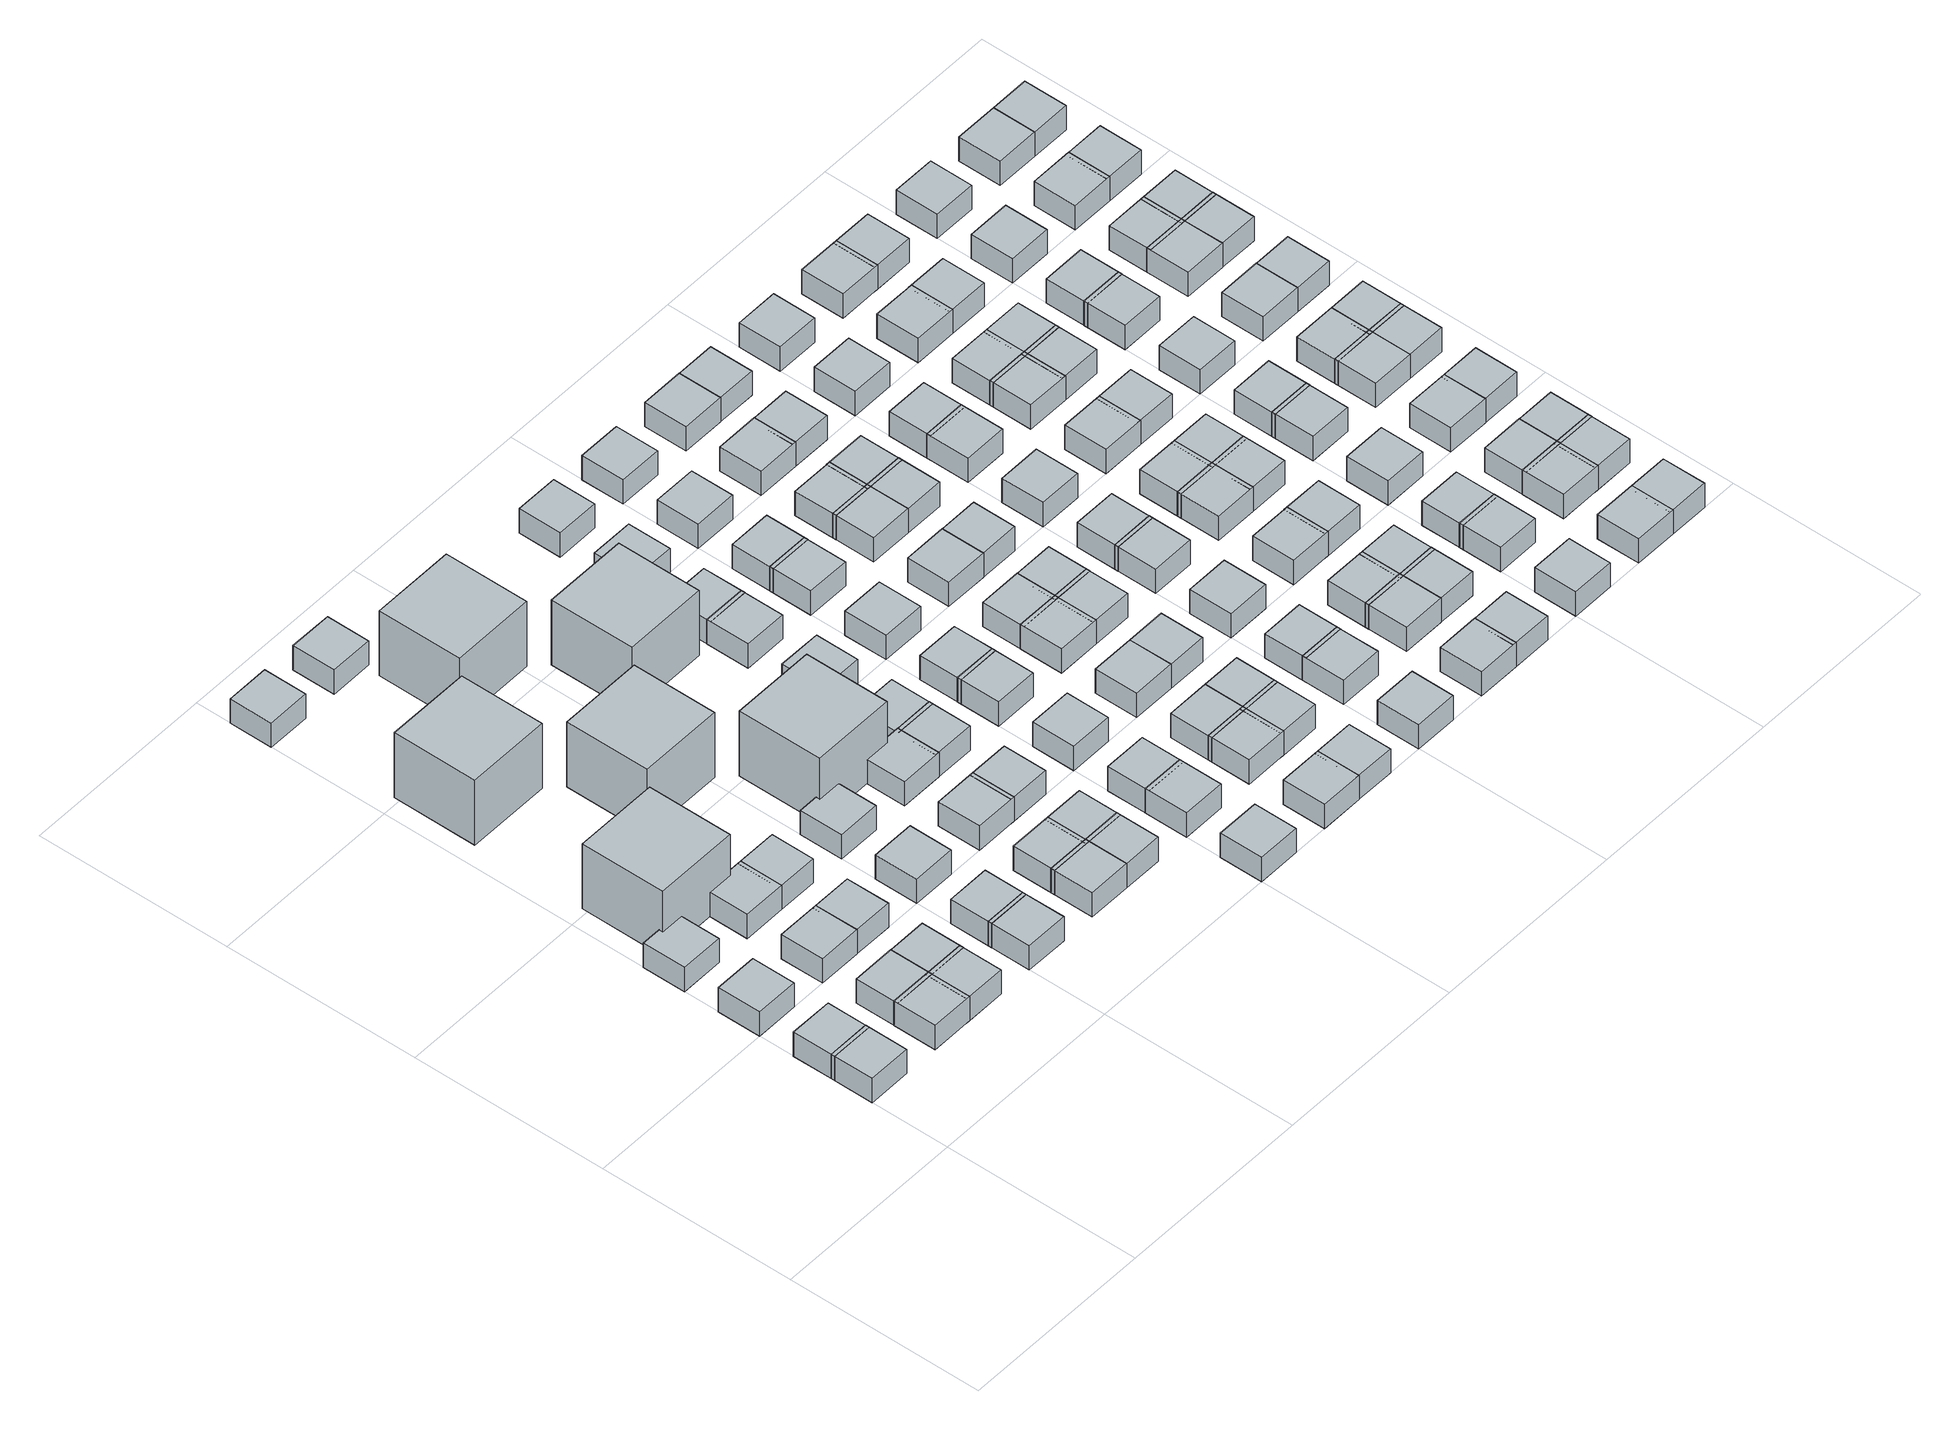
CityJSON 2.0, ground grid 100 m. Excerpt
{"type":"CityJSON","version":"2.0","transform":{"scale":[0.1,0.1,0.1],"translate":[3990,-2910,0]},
"CityObjects":{
"object1":{"type":"GenericCityObject","geometry":[{"type":"Solid","lod":"1","boundaries":[[[[0,1,2,3]],[[4,5,1,0]],[[5,6,2,1]],[[6,7,3,2]],[[7,4,0,3]],[[7,6,5,4]]]]}]},
"object2":{"type":"GenericCityObject","geometry":[{"type":"Solid","lod":"1","boundaries":[[[[8,9,10,11]],[[12,13,9,8]],[[13,14,10,9]],[[14,15,11,10]],[[15,12,8,11]],[[15,14,13,12]]]]}]},
"object3":{"type":"GenericCityObject","geometry":[{"type":"Solid","lod":"1","boundaries":[[[[16,17,18,19]],[[20,21,17,16]],[[21,22,18,17]],[[22,23,19,18]],[[23,20,16,19]],[[23,22,21,20]]]]}]},
"object4":{"type":"GenericCityObject","geometry":[{"type":"Solid","lod":"1","boundaries":[[[[24,25,26,27]],[[28,29,25,24]],[[29,30,26,25]],[[30,31,27,26]],[[31,28,24,27]],[[31,30,29,28]]]]}]},
"object5":{"type":"GenericCityObject","geometry":[{"type":"Solid","lod":"1","boundaries":[[[[32,33,34,35]],[[36,37,33,32]],[[37,38,34,33]],[[38,39,35,34]],[[39,36,32,35]],[[39,38,37,36]]]]}]},
"object6":{"type":"GenericCityObject","geometry":[{"type":"Solid","lod":"1","boundaries":[[[[40,41,42,43]],[[44,45,41,40]],[[45,46,42,41]],[[46,47,43,42]],[[47,44,40,43]],[[47,46,45,44]]]]}]},
"object7":{"type":"GenericCityObject","geometry":[{"type":"Solid","lod":"1","boundaries":[[[[48,49,50,51]],[[52,53,49,48]],[[53,54,50,49]],[[54,55,51,50]],[[55,52,48,51]],[[55,54,53,52]]]]}]},
"object8":{"type":"GenericCityObject","geometry":[{"type":"Solid","lod":"1","boundaries":[[[[56,57,58,59]],[[60,61,57,56]],[[61,62,58,57]],[[62,63,59,58]],[[63,60,56,59]],[[63,62,61,60]]]]}]},
"object9":{"type":"GenericCityObject","geometry":[{"type":"Solid","lod":"1","boundaries":[[[[64,65,66,67]],[[68,69,65,64]],[[69,70,66,65]],[[70,71,67,66]],[[71,68,64,67]],[[71,70,69,68]]]]}]},
"object10":{"type":"GenericCityObject","geometry":[{"type":"Solid","lod":"1","boundaries":[[[[72,73,74,75]],[[76,77,73,72]],[[77,78,74,73]],[[78,79,75,74]],[[79,76,72,75]],[[79,78,77,76]]]]}]},
"object11":{"type":"GenericCityObject","geometry":[{"type":"Solid","lod":"1","boundaries":[[[[80,81,82,83]],[[84,85,81,80]],[[85,86,82,81]],[[86,87,83,82]],[[87,84,80,83]],[[87,86,85,84]]]]}]},
"object12":{"type":"GenericCityObject","geometry":[{"type":"Solid","lod":"1","boundaries":[[[[88,89,90,91]],[[92,93,89,88]],[[93,94,90,89]],[[94,95,91,90]],[[95,92,88,91]],[[95,94,93,92]]]]}]},
"object13":{"type":"GenericCityObject","geometry":[{"type":"Solid","lod":"1","boundaries":[[[[96,97,98,99]],[[100,101,97,96]],[[101,102,98,97]],[[102,103,99,98]],[[103,100,96,99]],[[103,102,101,100]]]]}]},
"object14":{"type":"GenericCityObject","geometry":[{"type":"Solid","lod":"1","boundaries":[[[[104,105,106,107]],[[108,109,105,104]],[[109,110,106,105]],[[110,111,107,106]],[[111,108,104,107]],[[111,110,109,108]]]]}]},
"object15":{"type":"GenericCityObject","geometry":[{"type":"Solid","lod":"1","boundaries":[[[[112,113,114,115]],[[116,117,113,112]],[[117,118,114,113]],[[118,119,115,114]],[[119,116,112,115]],[[119,118,117,116]]]]}]},
"object16":{"type":"GenericCityObject","geometry":[{"type":"Solid","lod":"1","boundaries":[[[[120,121,122,123]],[[124,125,121,120]],[[125,126,122,121]],[[126,127,123,122]],[[127,124,120,123]],[[127,126,125,124]]]]}]},
"object17":{"type":"GenericCityObject","geometry":[{"type":"Solid","lod":"1","boundaries":[[[[128,129,130,131]],[[132,133,129,128]],[[133,134,130,129]],[[134,135,131,130]],[[135,132,128,131]],[[135,134,133,132]]]]}]},
"object18":{"type":"GenericCityObject","geometry":[{"type":"Solid","lod":"1","boundaries":[[[[136,137,138,139]],[[140,141,137,136]],[[141,142,138,137]],[[142,143,139,138]],[[143,140,136,139]],[[143,142,141,140]]]]}]},
"object19":{"type":"GenericCityObject","geometry":[{"type":"Solid","lod":"1","boundaries":[[[[144,145,146,147]],[[148,149,145,144]],[[149,150,146,145]],[[150,151,147,146]],[[151,148,144,147]],[[151,150,149,148]]]]}]},
"object20":{"type":"GenericCityObject","geometry":[{"type":"Solid","lod":"1","boundaries":[[[[152,153,154,155]],[[156,157,153,152]],[[157,158,154,153]],[[158,159,155,154]],[[159,156,152,155]],[[159,158,157,156]]]]}]},
"object21":{"type":"GenericCityObject","geometry":[{"type":"Solid","lod":"1","boundaries":[[[[160,161,162,163]],[[164,165,161,160]],[[165,166,162,161]],[[166,167,163,162]],[[167,164,160,163]],[[167,166,165,164]]]]}]},
"object22":{"type":"GenericCityObject","geometry":[{"type":"Solid","lod":"1","boundaries":[[[[168,169,170,171]],[[172,173,169,168]],[[173,174,170,169]],[[174,175,171,170]],[[175,172,168,171]],[[175,174,173,172]]]]}]},
"object23":{"type":"GenericCityObject","geometry":[{"type":"Solid","lod":"1","boundaries":[[[[176,177,178,179]],[[180,181,177,176]],[[181,182,178,177]],[[182,183,179,178]],[[183,180,176,179]],[[183,182,181,180]]]]}]},
"object24":{"type":"GenericCityObject","geometry":[{"type":"Solid","lod":"1","boundaries":[[[[184,185,186,187]],[[188,189,185,184]],[[189,190,186,185]],[[190,191,187,186]],[[191,188,184,187]],[[191,190,189,188]]]]}]},
"object25":{"type":"GenericCityObject","geometry":[{"type":"Solid","lod":"1","boundaries":[[[[192,193,194,195]],[[196,197,193,192]],[[197,198,194,193]],[[198,199,195,194]],[[199,196,192,195]],[[199,198,197,196]]]]}]},
"object26":{"type":"GenericCityObject","geometry":[{"type":"Solid","lod":"1","boundaries":[[[[200,201,202,203]],[[204,205,201,200]],[[205,206,202,201]],[[206,207,203,202]],[[207,204,200,203]],[[207,206,205,204]]]]}]},
"object27":{"type":"GenericCityObject","geometry":[{"type":"Solid","lod":"1","boundaries":[[[[208,209,210,211]],[[212,213,209,208]],[[213,214,210,209]],[[214,215,211,210]],[[215,212,208,211]],[[215,214,213,212]]]]}]},
"object28":{"type":"GenericCityObject","geometry":[{"type":"Solid","lod":"1","boundaries":[[[[216,217,218,219]],[[220,221,217,216]],[[221,222,218,217]],[[222,223,219,218]],[[223,220,216,219]],[[223,222,221,220]]]]}]},
"object29":{"type":"GenericCityObject","geometry":[{"type":"Solid","lod":"1","boundaries":[[[[224,225,226,227]],[[228,229,225,224]],[[229,230,226,225]],[[230,231,227,226]],[[231,228,224,227]],[[231,230,229,228]]]]}]},
"object30":{"type":"GenericCityObject","geometry":[{"type":"Solid","lod":"1","boundaries":[[[[232,233,234,235]],[[236,237,233,232]],[[237,238,234,233]],[[238,239,235,234]],[[239,236,232,235]],[[239,238,237,236]]]]}]},
"object31":{"type":"GenericCityObject","geometry":[{"type":"Solid","lod":"1","boundaries":[[[[240,241,242,243]],[[244,245,241,240]],[[245,246,242,241]],[[246,247,243,242]],[[247,244,240,243]],[[247,246,245,244]]]]}]},
"object32":{"type":"GenericCityObject","geometry":[{"type":"Solid","lod":"1","boundaries":[[[[248,249,250,251]],[[252,253,249,248]],[[253,254,250,249]],[[254,255,251,250]],[[255,252,248,251]],[[255,254,253,252]]]]}]},
"object33":{"type":"GenericCityObject","geometry":[{"type":"Solid","lod":"1","boundaries":[[[[256,257,258,259]],[[260,261,257,256]],[[261,262,258,257]],[[262,263,259,258]],[[263,260,256,259]],[[263,262,261,260]]]]}]},
"object34":{"type":"GenericCityObject","geometry":[{"type":"Solid","lod":"1","boundaries":[[[[264,265,266,267]],[[268,269,265,264]],[[269,270,266,265]],[[270,271,267,266]],[[271,268,264,267]],[[271,270,269,268]]]]}]},
"object35":{"type":"GenericCityObject","geometry":[{"type":"Solid","lod":"1","boundaries":[[[[272,273,274,275]],[[276,277,273,272]],[[277,278,274,273]],[[278,279,275,274]],[[279,276,272,275]],[[279,278,277,276]]]]}]},
"object36":{"type":"GenericCityObject","geometry":[{"type":"Solid","lod":"1","boundaries":[[[[280,281,282,283]],[[284,285,281,280]],[[285,286,282,281]],[[286,287,283,282]],[[287,284,280,283]],[[287,286,285,284]]]]}]},
"object37":{"type":"GenericCityObject","geometry":[{"type":"Solid","lod":"1","boundaries":[[[[288,289,290,291]],[[292,293,289,288]],[[293,294,290,289]],[[294,295,291,290]],[[295,292,288,291]],[[295,294,293,292]]]]}]},
"object38":{"type":"GenericCityObject","geometry":[{"type":"Solid","lod":"1","boundaries":[[[[296,297,298,299]],[[300,301,297,296]],[[301,302,298,297]],[[302,303,299,298]],[[303,300,296,299]],[[303,302,301,300]]]]}]},
"object39":{"type":"GenericCityObject","geometry":[{"type":"Solid","lod":"1","boundaries":[[[[304,305,306,307]],[[308,309,305,304]],[[309,310,306,305]],[[310,311,307,306]],[[311,308,304,307]],[[311,310,309,308]]]]}]},
"object40":{"type":"GenericCityObject","geometry":[{"type":"Solid","lod":"1","boundaries":[[[[312,313,314,315]],[[316,317,313,312]],[[317,318,314,313]],[[318,319,315,314]],[[319,316,312,315]],[[319,318,317,316]]]]}]},
"object41":{"type":"GenericCityObject","geometry":[{"type":"Solid","lod":"1","boundaries":[[[[320,321,322,323]],[[324,325,321,320]],[[325,326,322,321]],[[326,327,323,322]],[[327,324,320,323]],[[327,326,325,324]]]]}]},
"object42":{"type":"GenericCityObject","geometry":[{"type":"Solid","lod":"1","boundaries":[[[[328,329,330,331]],[[332,333,329,328]],[[333,334,330,329]],[[334,335,331,330]],[[335,332,328,331]],[[335,334,333,332]]]]}]},
"object43":{"type":"GenericCityObject","geometry":[{"type":"Solid","lod":"1","boundaries":[[[[336,337,338,339]],[[340,341,337,336]],[[341,342,338,337]],[[342,343,339,338]],[[343,340,336,339]],[[343,342,341,340]]]]}]},
"object44":{"type":"GenericCityObject","geometry":[{"type":"Solid","lod":"1","boundaries":[[[[344,345,346,347]],[[348,349,345,344]],[[349,350,346,345]],[[350,351,347,346]],[[351,348,344,347]],[[351,350,349,348]]]]}]},
"object45":{"type":"GenericCityObject","geometry":[{"type":"Solid","lod":"1","boundaries":[[[[352,353,354,355]],[[356,357,353,352]],[[357,358,354,353]],[[358,359,355,354]],[[359,356,352,355]],[[359,358,357,356]]]]}]},
"object46":{"type":"GenericCityObject","geometry":[{"type":"Solid","lod":"1","boundaries":[[[[360,361,362,363]],[[364,365,361,360]],[[365,366,362,361]],[[366,367,363,362]],[[367,364,360,363]],[[367,366,365,364]]]]}]},
"object47":{"type":"GenericCityObject","geometry":[{"type":"Solid","lod":"1","boundaries":[[[[368,369,370,371]],[[372,373,369,368]],[[373,374,370,369]],[[374,375,371,370]],[[375,372,368,371]],[[375,374,373,372]]]]}]},
"object48":{"type":"GenericCityObject","geometry":[{"type":"Solid","lod":"1","boundaries":[[[[376,377,378,379]],[[380,381,377,376]],[[381,382,378,377]],[[382,383,379,378]],[[383,380,376,379]],[[383,382,381,380]]]]}]},
"object49":{"type":"GenericCityObject","geometry":[{"type":"Solid","lod":"1","boundaries":[[[[384,385,386,387]],[[388,389,385,384]],[[389,390,386,385]],[[390,391,387,386]],[[391,388,384,387]],[[391,390,389,388]]]]}]},
"object50":{"type":"GenericCityObject","geometry":[{"type":"Solid","lod":"1","boundaries":[[[[392,393,394,395]],[[396,397,393,392]],[[397,398,394,393]],[[398,399,395,394]],[[399,396,392,395]],[[399,398,397,396]]]]}]},
"object51":{"type":"GenericCityObject","geometry":[{"type":"Solid","lod":"1","boundaries":[[[[400,401,402,403]],[[404,405,401,400]],[[405,406,402,401]],[[406,407,403,402]],[[407,404,400,403]],[[407,406,405,404]]]]}]},
"object52":{"type":"GenericCityObject","geometry":[{"type":"Solid","lod":"1","boundaries":[[[[408,409,410,411]],[[412,413,409,408]],[[413,414,410,409]],[[414,415,411,410]],[[415,412,408,411]],[[415,414,413,412]]]]}]},
"object53":{"type":"GenericCityObject","geometry":[{"type":"Solid","lod":"1","boundaries":[[[[416,417,418,419]],[[420,421,417,416]],[[421,422,418,417]],[[422,423,419,418]],[[423,420,416,419]],[[423,422,421,420]]]]}]},
"object54":{"type":"GenericCityObject","geometry":[{"type":"Solid","lod":"1","boundaries":[[[[424,425,426,427]],[[428,429,425,424]],[[429,430,426,425]],[[430,431,427,426]],[[431,428,424,427]],[[431,430,429,428]]]]}]},
"object55":{"type":"GenericCityObject","geometry":[{"type":"Solid","lod":"1","boundaries":[[[[432,433,434,435]],[[436,437,433,432]],[[437,438,434,433]],[[438,439,435,434]],[[439,436,432,435]],[[439,438,437,436]]]]}]},
"object56":{"type":"GenericCityObject","geometry":[{"type":"Solid","lod":"1","boundaries":[[[[440,441,442,443]],[[444,445,441,440]],[[445,446,442,441]],[[446,447,443,442]],[[447,444,440,443]],[[447,446,445,444]]]]}]},
"object57":{"type":"GenericCityObject","geometry":[{"type":"Solid","lod":"1","boundaries":[[[[448,449,450,451]],[[452,453,449,448]],[[453,454,450,449]],[[454,455,451,450]],[[455,452,448,451]],[[455,454,453,452]]]]}]},
"object58":{"type":"GenericCityObject","geometry":[{"type":"Solid","lod":"1","boundaries":[[[[456,457,458,459]],[[460,461,457,456]],[[461,462,458,457]],[[462,463,459,458]],[[463,460,456,459]],[[463,462,461,460]]]]}]},
"object59":{"type":"GenericCityObject","geometry":[{"type":"Solid","lod":"1","boundaries":[[[[464,465,466,467]],[[468,469,465,464]],[[469,470,466,465]],[[470,471,467,466]],[[471,468,464,467]],[[471,470,469,468]]]]}]},
"object60":{"type":"GenericCityObject","geometry":[{"type":"Solid","lod":"1","boundaries":[[[[472,473,474,475]],[[476,477,473,472]],[[477,478,474,473]],[[478,479,475,474]],[[479,476,472,475]],[[479,478,477,476]]]]}]},
"object61":{"type":"GenericCityObject","geometry":[{"type":"Solid","lod":"1","boundaries":[[[[480,481,482,483]],[[484,485,481,480]],[[485,486,482,481]],[[486,487,483,482]],[[487,484,480,483]],[[487,486,485,484]]]]}]},
"object62":{"type":"GenericCityObject","geometry":[{"type":"Solid","lod":"1","boundaries":[[[[488,489,490,491]],[[492,493,489,488]],[[493,494,490,489]],[[494,495,491,490]],[[495,492,488,491]],[[495,494,493,492]]]]}]},
"object63":{"type":"GenericCityObject","geometry":[{"type":"Solid","lod":"1","boundaries":[[[[496,497,498,499]],[[500,501,497,496]],[[501,502,498,497]],[[502,503,499,498]],[[503,500,496,499]],[[503,502,501,500]]]]}]},
"object64":{"type":"GenericCityObject","geometry":[{"type":"Solid","lod":"1","boundaries":[[[[504,505,506,507]],[[508,509,505,504]],[[509,510,506,505]],[[510,511,507,506]],[[511,508,504,507]],[[511,510,509,508]]]]}]},
"object65":{"type":"GenericCityObject","geometry":[{"type":"Solid","lod":"1","boundaries":[[[[512,513,514,515]],[[516,517,513,512]],[[517,518,514,513]],[[518,519,515,514]],[[519,516,512,515]],[[519,518,517,516]]]]}]},
"object66":{"type":"GenericCityObject","geometry":[{"type":"Solid","lod":"1","boundaries":[[[[520,521,522,523]],[[524,525,521,520]],[[525,526,522,521]],[[526,527,523,522]],[[527,524,520,523]],[[527,526,525,524]]]]}]},
"object67":{"type":"GenericCityObject","geometry":[{"type":"Solid","lod":"1","boundaries":[[[[528,529,530,531]],[[532,533,529,528]],[[533,534,530,529]],[[534,535,531,530]],[[535,532,528,531]],[[535,534,533,532]]]]}]},
"object68":{"type":"GenericCityObject","geometry":[{"type":"Solid","lod":"1","boundaries":[[[[536,537,538,539]],[[540,541,537,536]],[[541,542,538,537]],[[542,543,539,538]],[[543,540,536,539]],[[543,542,541,540]]]]}]},
"object69":{"type":"GenericCityObject","geometry":[{"type":"Solid","lod":"1","boundaries":[[[[544,545,546,547]],[[548,549,545,544]],[[549,550,546,545]],[[550,551,547,546]],[[551,548,544,547]],[[551,550,549,548]]]]}]},
"object70":{"type":"GenericCityObject","geometry":[{"type":"Solid","lod":"1","boundaries":[[[[552,553,554,555]],[[556,557,553,552]],[[557,558,554,553]],[[558,559,555,554]],[[559,556,552,555]],[[559,558,557,556]]]]}]},
"object71":{"type":"GenericCityObject","geometry":[{"type":"Solid","lod":"1","boundaries":[[[[560,561,562,563]],[[564,565,561,560]],[[565,566,562,561]],[[566,567,563,562]],[[567,564,560,563]],[[567,566,565,564]]]]}]},
"object72":{"type":"GenericCityObject","geometry":[{"type":"Solid","lod":"1","boundaries":[[[[568,569,570,571]],[[572,573,569,568]],[[573,574,570,569]],[[574,575,571,570]],[[575,572,568,571]],[[575,574,573,572]]]]}]},
"object73":{"type":"GenericCityObject","geometry":[{"type":"Solid","lod":"1","boundaries":[[[[576,577,578,579]],[[580,581,577,576]],[[581,582,578,577]],[[582,583,579,578]],[[583,580,576,579]],[[583,582,581,580]]]]}]},
"object74":{"type":"GenericCityObject","geometry":[{"type":"Solid","lod":"1","boundaries":[[[[584,585,586,587]],[[588,589,585,584]],[[589,590,586,585]],[[590,591,587,586]],[[591,588,584,587]],[[591,590,589,588]]]]}]},
"object75":{"type":"GenericCityObject","geometry":[{"type":"Solid","lod":"1","boundaries":[[[[592,593,594,595]],[[596,597,593,592]],[[597,598,594,593]],[[598,599,595,594]],[[599,596,592,595]],[[599,598,597,596]]]]}]},
"object76":{"type":"GenericCityObject","geometry":[{"type":"Solid","lod":"1","boundaries":[[[[600,601,602,603]],[[604,605,601,600]],[[605,606,602,601]],[[606,607,603,602]],[[607,604,600,603]],[[607,606,605,604]]]]}]},
"object77":{"type":"GenericCityObject","geometry":[{"type":"Solid","lod":"1","boundaries":[[[[608,609,610,611]],[[612,613,609,608]],[[613,614,610,609]],[[614,615,611,610]],[[615,612,608,611]],[[615,614,613,612]]]]}]},
"object78":{"type":"GenericCityObject","geometry":[{"type":"Solid","lod":"1","boundaries":[[[[616,617,618,619]],[[620,621,617,616]],[[621,622,618,617]],[[622,623,619,618]],[[623,620,616,619]],[[623,622,621,620]]]]}]},
"object79":{"type":"GenericCityObject","geometry":[{"type":"Solid","lod":"1","boundaries":[[[[624,625,626,627]],[[628,629,625,624]],[[629,630,626,625]],[[630,631,627,626]],[[631,628,624,627]],[[631,630,629,628]]]]}]},
"object80":{"type":"GenericCityObject","geometry":[{"type":"Solid","lod":"1","boundaries":[[[[632,633,634,635]],[[636,637,633,632]],[[637,638,634,633]],[[638,639,635,634]],[[639,636,632,635]],[[639,638,637,636]]]]}]},
"object81":{"type":"GenericCityObject","geometry":[{"type":"Solid","lod":"1","boundaries":[[[[640,641,642,643]],[[644,645,641,640]],[[645,646,642,641]],[[646,647,643,642]],[[647,644,640,643]],[[647,646,645,644]]]]}]},
"object82":{"type":"GenericCityObject","geometry":[{"type":"Solid","lod":"1","boundaries":[[[[648,649,650,651]],[[652,653,649,648]],[[653,654,650,649]],[[654,655,651,650]],[[655,652,648,651]],[[655,654,653,652]]]]}]},
"object83":{"type":"GenericCityObject","geometry":[{"type":"Solid","lod":"1","boundaries":[[[[656,657,658,659]],[[660,661,657,656]],[[661,662,658,657]],[[662,663,659,658]],[[663,660,656,659]],[[663,662,661,660]]]]}]},
"object84":{"type":"GenericCityObject","geometry":[{"type":"Solid","lod":"1","boundaries":[[[[664,665,666,667]],[[668,669,665,664]],[[669,670,666,665]],[[670,671,667,666]],[[671,668,664,667]],[[671,670,669,668]]]]}]},
"object85":{"type":"GenericCityObject","geometry":[{"type":"Solid","lod":"1","boundaries":[[[[672,673,674,675]],[[676,677,673,672]],[[677,678,674,673]],[[678,679,675,674]],[[679,676,672,675]],[[679,678,677,676]]]]}]},
"object86":{"type":"GenericCityObject","geometry":[{"type":"Solid","lod":"1","boundaries":[[[[680,681,682,683]],[[684,685,681,680]],[[685,686,682,681]],[[686,687,683,682]],[[687,684,680,683]],[[687,686,685,684]]]]}]},
"object87":{"type":"GenericCityObject","geometry":[{"type":"Solid","lod":"1","boundaries":[[[[688,689,690,691]],[[692,693,689,688]],[[693,694,690,689]],[[694,695,691,690]],[[695,692,688,691]],[[695,694,693,692]]]]}]},
"object88":{"type":"GenericCityObject","geometry":[{"type":"Solid","lod":"1","boundaries":[[[[696,697,698,699]],[[700,701,697,696]],[[701,702,698,697]],[[702,703,699,698]],[[703,700,696,699]],[[703,702,701,700]]]]}]},
"object89":{"type":"GenericCityObject","geometry":[{"type":"Solid","lod":"1","boundaries":[[[[704,705,706,707]],[[708,709,705,704]],[[709,710,706,705]],[[710,711,707,706]],[[711,708,704,707]],[[711,710,709,708]]]]}]},
"object90":{"type":"GenericCityObject","geometry":[{"type":"Solid","lod":"1","boundaries":[[[[712,713,714,715]],[[716,717,713,712]],[[717,718,714,713]],[[718,719,715,714]],[[719,716,712,715]],[[719,718,717,716]]]]}]},
"object91":{"type":"GenericCityObject","geometry":[{"type":"Solid","lod":"1","boundaries":[[[[720,721,722,723]],[[724,725,721,720]],[[725,726,722,721]],[[726,727,723,722]],[[727,724,720,723]],[[727,726,725,724]]]]}]},
"object92":{"type":"GenericCityObject","geometry":[{"type":"Solid","lod":"1","boundaries":[[[[728,729,730,731]],[[732,733,729,728]],[[733,734,730,729]],[[734,735,731,730]],[[735,732,728,731]],[[735,734,733,732]]]]}]},
"object93":{"type":"GenericCityObject","geometry":[{"type":"Solid","lod":"1","boundaries":[[[[736,737,738,739]],[[740,741,737,736]],[[741,742,738,737]],[[742,743,739,738]],[[743,740,736,739]],[[743,742,741,740]]]]}]},
"object94":{"type":"GenericCityObject","geometry":[{"type":"Solid","lod":"1","boundaries":[[[[744,745,746,747]],[[748,749,745,744]],[[749,750,746,745]],[[750,751,747,746]],[[751,748,744,747]],[[751,750,749,748]]]]}]},
"object95":{"type":"GenericCityObject","geometry":[{"type":"Solid","lod":"1","boundaries":[[[[752,753,754,755]],[[756,757,753,752]],[[757,758,754,753]],[[758,759,755,754]],[[759,756,752,755]],[[759,758,757,756]]]]}]},
"object96":{"type":"GenericCityObject","geometry":[{"type":"Solid","lod":"1","boundaries":[[[[760,761,762,763]],[[764,765,761,760]],[[765,766,762,761]],[[766,767,763,762]],[[767,764,760,763]],[[767,766,765,764]]]]}]},
"object97":{"type":"GenericCityObject","geometry":[{"type":"Solid","lod":"1","boundaries":[[[[768,769,770,771]],[[772,773,769,768]],[[773,774,770,769]],[[774,775,771,770]],[[775,772,768,771]],[[775,774,773,772]]]]}]},
"object98":{"type":"GenericCityObject","geometry":[{"type":"Solid","lod":"1","boundaries":[[[[776,777,778,779]],[[780,781,777,776]],[[781,782,778,777]],[[782,783,779,778]],[[783,780,776,779]],[[783,782,781,780]]]]}]},
"object99":{"type":"GenericCityObject","geometry":[{"type":"Solid","lod":"1","boundaries":[[[[784,785,786,787]],[[788,789,785,784]],[[789,790,786,785]],[[790,791,787,786]],[[791,788,784,787]],[[791,790,789,788]]]]}]},
"object100":{"type":"GenericCityObject","geometry":[{"type":"Solid","lod":"1","boundaries":[[[[792,793,794,795]],[[796,797,793,792]],[[797,798,794,793]],[[798,799,795,794]],[[799,796,792,795]],[[799,798,797,796]]]]}]},
"object101":{"type":"GenericCityObject","geometry":[{"type":"Solid","lod":"1","boundaries":[[[[800,801,802,803]],[[804,805,801,800]],[[805,806,802,801]],[[806,807,803,802]],[[807,804,800,803]],[[807,806,805,804]]]]}]},
"object102":{"type":"GenericCityObject","geometry":[{"type":"Solid","lod":"1","boundaries":[[[[808,809,810,811]],[[812,813,809,808]],[[813,814,810,809]],[[814,815,811,810]],[[815,812,808,811]],[[815,814,813,812]]]]}]},
"object103":{"type":"GenericCityObject","geometry":[{"type":"Solid","lod":"1","boundaries":[[[[816,817,818,819]],[[820,821,817,816]],[[821,822,818,817]],[[822,823,819,818]],[[823,820,816,819]],[[823,822,821,820]]]]}]},
"object104":{"type":"GenericCityObject","geometry":[{"type":"Solid","lod":"1","boundaries":[[[[824,825,826,827]],[[828,829,825,824]],[[829,830,826,825]],[[830,831,827,826]],[[831,828,824,827]],[[831,830,829,828]]]]}]},
"object105":{"type":"GenericCityObject","geometry":[{"type":"Solid","lod":"1","boundaries":[[[[832,833,834,835]],[[836,837,833,832]],[[837,838,834,833]],[[838,839,835,834]],[[839,836,832,835]],[[839,838,837,836]]]]}]},
"object106":{"type":"GenericCityObject","geometry":[{"type":"Solid","lod":"1","boundaries":[[[[840,841,842,843]],[[844,845,841,840]],[[845,846,842,841]],[[846,847,843,842]],[[847,844,840,843]],[[847,846,845,844]]]]}]},
"object107":{"type":"GenericCityObject","geometry":[{"type":"Solid","lod":"1","boundaries":[[[[848,849,850,851]],[[852,853,849,848]],[[853,854,850,849]],[[854,855,851,850]],[[855,852,848,851]],[[855,854,853,852]]]]}]},
"object108":{"type":"GenericCityObject","geometry":[{"type":"Solid","lod":"1","boundaries":[[[[856,857,858,859]],[[860,861,857,856]],[[861,862,858,857]],[[862,863,859,858]],[[863,860,856,859]],[[863,862,861,860]]]]}]},
"object109":{"type":"GenericCityObject","geometry":[{"type":"Solid","lod":"1","boundaries":[[[[864,865,866,867]],[[868,869,865,864]],[[869,870,866,865]],[[870,871,867,866]],[[871,868,864,867]],[[871,870,869,868]]]]}]},
"object110":{"type":"GenericCityObject","geometry":[{"type":"Solid","lod":"1","boundaries":[[[[872,873,874,875]],[[876,877,873,872]],[[877,878,874,873]],[[878,879,875,874]],[[879,876,872,875]],[[879,878,877,876]]]]}]},
"object111":{"type":"GenericCityObject","geometry":[{"type":"Solid","lod":"1","boundaries":[[[[880,881,882,883]],[[884,885,881,880]],[[885,886,882,881]],[[886,887,883,882]],[[887,884,880,883]],[[887,886,885,884]]]]}]},
"object112":{"type":"GenericCityObject","geometry":[{"type":"Solid","lod":"1","boundaries":[[[[888,889,890,891]],[[892,893,889,888]],[[893,894,890,889]],[[894,895,891,890]],[[895,892,888,891]],[[895,894,893,892]]]]}]},
"object113":{"type":"GenericCityObject","geometry":[{"type":"Solid","lod":"1","boundaries":[[[[896,897,898,899]],[[900,901,897,896]],[[901,902,898,897]],[[902,903,899,898]],[[903,900,896,899]],[[903,902,901,900]]]]}]},
"object114":{"type":"GenericCityObject","geometry":[{"type":"Solid","lod":"1","boundaries":[[[[904,905,906,907]],[[908,909,905,904]],[[909,910,906,905]],[[910,911,907,906]],[[911,908,904,907]],[[911,910,909,908]]]]}]},
"object115":{"type":"GenericCityObject","geometry":[{"type":"Solid","lod":"1","boundaries":[[[[912,913,914,915]],[[916,917,913,912]],[[917,918,914,913]],[[918,919,915,914]],[[919,916,912,915]],[[919,918,917,916]]]]}]},
"object116":{"type":"GenericCityObject","geometry":[{"type":"Solid","lod":"1","boundaries":[[[[920,921,922,923]],[[924,925,921,920]],[[925,926,922,921]],[[926,927,923,922]],[[927,924,920,923]],[[927,926,925,924]]]]}]},
"object117":{"type":"GenericCityObject","geometry":[{"type":"Solid","lod":"1","boundaries":[[[[928,929,930,931]],[[932,933,929,928]],[[933,934,930,929]],[[934,935,931,930]],[[935,932,928,931]],[[935,934,933,932]]]]}]},
"object118":{"type":"GenericCityObject","geometry":[{"type":"Solid","lod":"1","boundaries":[[[[936,937,938,939]],[[940,941,937,936]],[[941,942,938,937]],[[942,943,939,938]],[[943,940,936,939]],[[943,942,941,940]]]]}]},
"object119":{"type":"GenericCityObject","geometry":[{"type":"Solid","lod":"1","boundaries":[[[[944,945,946,947]],[[948,949,945,944]],[[949,950,946,945]],[[950,951,947,946]],[[951,948,944,947]],[[951,950,949,948]]]]}]},
"object120":{"type":"GenericCityObject","geometry":[{"type":"Solid","lod":"1","boundaries":[[[[952,953,954,955]],[[956,957,953,952]],[[957,958,954,953]],[[958,959,955,954]],[[959,956,952,955]],[[959,958,957,956]]]]}]},
"object121":{"type":"GenericCityObject","geometry":[{"type":"Solid","lod":"1","boundaries":[[[[960,961,962,963]],[[964,965,961,960]],[[965,966,962,961]],[[966,967,963,962]],[[967,964,960,963]],[[967,966,965,964]]]]}]},
"object122":{"type":"GenericCityObject","geometry":[{"type":"Solid","lod":"1","boundaries":[[[[968,969,970,971]],[[972,973,969,968]],[[973,974,970,969]],[[974,975,971,970]],[[975,972,968,971]],[[975,974,973,972]]]]}]},
"object123":{"type":"GenericCityObject","geometry":[{"type":"Solid","lod":"1","boundaries":[[[[976,977,978,979]],[[980,981,977,976]],[[981,982,978,977]],[[982,983,979,978]],[[983,980,976,979]],[[983,982,981,980]]]]}]},
"object124":{"type":"GenericCityObject","geometry":[{"type":"Solid","lod":"1","boundaries":[[[[984,985,986,987]],[[988,989,985,984]],[[989,990,986,985]],[[990,991,987,986]],[[991,988,984,987]],[[991,990,989,988]]]]}]},
"object125":{"type":"GenericCityObject","geometry":[{"type":"Solid","lod":"1","boundaries":[[[[992,993,994,995]],[[996,997,993,992]],[[997,998,994,993]],[[998,999,995,994]],[[999,996,992,995]],[[999,998,997,996]]]]}]},
"object126":{"type":"GenericCityObject","geometry":[{"type":"Solid","lod":"1","boundaries":[[[[1000,1001,1002,1003]],[[1004,1005,1001,1000]],[[1005,1006,1002,1001]],[[1006,1007,1003,1002]],[[1007,1004,1000,1003]],[[1007,1006,1005,1004]]]]}]},
"object127":{"type":"GenericCityObject","geometry":[{"type":"Solid","lod":"1","boundaries":[[[[1008,1009,1010,1011]],[[1012,1013,1009,1008]],[[1013,1014,1010,1009]],[[1014,1015,1011,1010]],[[1015,1012,1008,1011]],[[1015,1014,1013,1012]]]]}]},
"object128":{"type":"GenericCityObject","geometry":[{"type":"Solid","lod":"1","boundaries":[[[[1016,1017,1018,1019]],[[1020,1021,1017,1016]],[[1021,1022,1018,1017]],[[1022,1023,1019,1018]],[[1023,1020,1016,1019]],[[1023,1022,1021,1020]]]]}]},
"object129":{"type":"GenericCityObject","geometry":[{"type":"Solid","lod":"1","boundaries":[[[[1024,1025,1026,1027]],[[1028,1029,1025,1024]],[[1029,1030,1026,1025]],[[1030,1031,1027,1026]],[[1031,1028,1024,1027]],[[1031,1030,1029,1028]]]]}]},
"object130":{"type":"GenericCityObject","geometry":[{"type":"Solid","lod":"1","boundaries":[[[[1032,1033,1034,1035]],[[1036,1037,1033,1032]],[[1037,1038,1034,1033]],[[1038,1039,1035,1034]],[[1039,1036,1032,1035]],[[1039,1038,1037,1036]]]]}]},
"object131":{"type":"GenericCityObject","geometry":[{"type":"Solid","lod":"1","boundaries":[[[[1040,1041,1042,1043]],[[1044,1045,1041,1040]],[[1045,1046,1042,1041]],[[1046,1047,1043,1042]],[[1047,1044,1040,1043]],[[1047,1046,1045,1044]]]]}]},
"object132":{"type":"GenericCityObject","geometry":[{"type":"Solid","lod":"1","boundaries":[[[[1048,1049,1050,1051]],[[1052,1053,1049,1048]],[[1053,1054,1050,1049]],[[1054,1055,1051,1050]],[[1055,1052,1048,1051]],[[1055,1054,1053,1052]]]]}]},
"object133":{"type":"GenericCityObject","geometry":[{"type":"Solid","lod":"1","boundaries":[[[[1056,1057,1058,1059]],[[1060,1061,1057,1056]],[[1061,1062,1058,1057]],[[1062,1063,1059,1058]],[[1063,1060,1056,1059]],[[1063,1062,1061,1060]]]]}]},
"object134":{"type":"GenericCityObject","geometry":[{"type":"Solid","lod":"1","boundaries":[[[[1064,1065,1066,1067]],[[1068,1069,1065,1064]],[[1069,1070,1066,1065]],[[1070,1071,1067,1066]],[[1071,1068,1064,1067]],[[1071,1070,1069,1068]]]]}]},
"object135":{"type":"GenericCityObject","geometry":[{"type":"Solid","lod":"1","boundaries":[[[[1072,1073,1074,1075]],[[1076,1077,1073,1072]],[[1077,1078,1074,1073]],[[1078,1079,1075,1074]],[[1079,1076,1072,1075]],[[1079,1078,1077,1076]]]]}]},
"object136":{"type":"GenericCityObject","geometry":[{"type":"Solid","lod":"1","boundaries":[[[[1080,1081,1082,1083]],[[1084,1085,1081,1080]],[[1085,1086,1082,1081]],[[1086,1087,1083,1082]],[[1087,1084,1080,1083]],[[1087,1086,1085,1084]]]]}]},
"object137":{"type":"GenericCityObject","geometry":[{"type":"Solid","lod":"1","boundaries":[[[[1088,1089,1090,1091]],[[1092,1093,1089,1088]],[[1093,1094,1090,1089]],[[1094,1095,1091,1090]],[[1095,1092,1088,1091]],[[1095,1094,1093,1092]]]]}]}
},
"vertices":[
[0,400,0],[220,400,0],[220,620,0],[0,620,0],[0,400,140],[220,400,140],[220,620,140],[0,620,140],
[0,600,0],[220,600,0],[220,820,0],[0,820,0],[0,600,140],[220,600,140],[220,820,140],[0,820,140],
[0,1000,0],[220,1000,0],[220,1220,0],[0,1220,0],[0,1000,140],[220,1000,140],[220,1220,140],[0,1220,140],
[0,1400,0],[220,1400,0],[220,1620,0],[0,1620,0],[0,1400,140],[220,1400,140],[220,1620,140],[0,1620,140],
[400,400,0],[620,400,0],[620,620,0],[400,620,0],[400,400,140],[620,400,140],[620,620,140],[400,620,140],
[400,600,0],[620,600,0],[620,820,0],[400,820,0],[400,600,140],[620,600,140],[620,820,140],[400,820,140],
[400,1000,0],[620,1000,0],[620,1220,0],[400,1220,0],[400,1000,140],[620,1000,140],[620,1220,140],[400,1220,140],
[100,1600,0],[529,1600,0],[529,2029,0],[100,2029,0],[100,1600,375],[529,1600,375],[529,2029,375],[100,2029,375],
[600,400,0],[820,400,0],[820,620,0],[600,620,0],[600,400,140],[820,400,140],[820,620,140],[600,620,140],
[600,600,0],[820,600,0],[820,820,0],[600,820,0],[600,600,140],[820,600,140],[820,820,140],[600,820,140],
[400,1400,0],[620,1400,0],[620,1620,0],[400,1620,0],[400,1400,140],[620,1400,140],[620,1620,140],[400,1620,140],
[600,1000,0],[820,1000,0],[820,1220,0],[600,1220,0],[600,1000,140],[820,1000,140],[820,1220,140],[600,1220,140],
[100,2600,0],[529,2600,0],[529,3029,0],[100,3029,0],[100,2600,375],[529,2600,375],[529,3029,375],[100,3029,375],
[600,1400,0],[820,1400,0],[820,1620,0],[600,1620,0],[600,1400,140],[820,1400,140],[820,1620,140],[600,1620,140],
[0,3600,0],[220,3600,0],[220,3820,0],[0,3820,0],[0,3600,140],[220,3600,140],[220,3820,140],[0,3820,140],
[1000,400,0],[1220,400,0],[1220,620,0],[1000,620,0],[1000,400,140],[1220,400,140],[1220,620,140],[1000,620,140],
[1000,600,0],[1220,600,0],[1220,820,0],[1000,820,0],[1000,600,140],[1220,600,140],[1220,820,140],[1000,820,140],
[1000,1000,0],[1220,1000,0],[1220,1220,0],[1000,1220,0],[1000,1000,140],[1220,1000,140],[1220,1220,140],[1000,1220,140],
[600,2100,0],[1029,2100,0],[1029,2529,0],[600,2529,0],[600,2100,375],[1029,2100,375],[1029,2529,375],[600,2529,375],
[1000,1400,0],[1220,1400,0],[1220,1620,0],[1000,1620,0],[1000,1400,140],[1220,1400,140],[1220,1620,140],[1000,1620,140],
[400,3600,0],[620,3600,0],[620,3820,0],[400,3820,0],[400,3600,140],[620,3600,140],[620,3820,140],[400,3820,140],
[1400,400,0],[1620,400,0],[1620,620,0],[1400,620,0],[1400,400,140],[1620,400,140],[1620,620,140],[1400,620,140],
[1400,600,0],[1620,600,0],[1620,820,0],[1400,820,0],[1400,600,140],[1620,600,140],[1620,820,140],[1400,820,140],
[600,3100,0],[1029,3100,0],[1029,3529,0],[600,3529,0],[600,3100,375],[1029,3100,375],[1029,3529,375],[600,3529,375],
[1400,1000,0],[1620,1000,0],[1620,1220,0],[1400,1220,0],[1400,1000,140],[1620,1000,140],[1620,1220,140],[1400,1220,140],
[1100,1600,0],[1529,1600,0],[1529,2029,0],[1100,2029,0],[1100,1600,375],[1529,1600,375],[1529,2029,375],[1100,2029,375],
[1600,400,0],[1820,400,0],[1820,620,0],[1600,620,0],[1600,400,140],[1820,400,140],[1820,620,140],[1600,620,140],
[1600,600,0],[1820,600,0],[1820,820,0],[1600,820,0],[1600,600,140],[1820,600,140],[1820,820,140],[1600,820,140],
[1400,1400,0],[1620,1400,0],[1620,1620,0],[1400,1620,0],[1400,1400,140],[1620,1400,140],[1620,1620,140],[1400,1620,140],
[1600,1000,0],[1820,1000,0],[1820,1220,0],[1600,1220,0],[1600,1000,140],[1820,1000,140],[1820,1220,140],[1600,1220,140],
[2000,0,0],[2220,0,0],[2220,220,0],[2000,220,0],[2000,0,140],[2220,0,140],[2220,220,140],[2000,220,140],
[1100,2600,0],[1529,2600,0],[1529,3029,0],[1100,3029,0],[1100,2600,375],[1529,2600,375],[1529,3029,375],[1100,3029,375],
[1600,1400,0],[1820,1400,0],[1820,1620,0],[1600,1620,0],[1600,1400,140],[1820,1400,140],[1820,1620,140],[1600,1620,140],
[1600,1600,0],[1820,1600,0],[1820,1820,0],[1600,1820,0],[1600,1600,140],[1820,1600,140],[1820,1820,140],[1600,1820,140],
[2000,400,0],[2220,400,0],[2220,620,0],[2000,620,0],[2000,400,140],[2220,400,140],[2220,620,140],[2000,620,140],
[2000,600,0],[2220,600,0],[2220,820,0],[2000,820,0],[2000,600,140],[2220,600,140],[2220,820,140],[2000,820,140],
[1600,2000,0],[1820,2000,0],[1820,2220,0],[1600,2220,0],[1600,2000,140],[1820,2000,140],[1820,2220,140],[1600,2220,140],
[2000,1000,0],[2220,1000,0],[2220,1220,0],[2000,1220,0],[2000,1000,140],[2220,1000,140],[2220,1220,140],[2000,1220,140],
[1600,2400,0],[1820,2400,0],[1820,2620,0],[1600,2620,0],[1600,2400,140],[1820,2400,140],[1820,2620,140],[1600,2620,140],
[1600,2600,0],[1820,2600,0],[1820,2820,0],[1600,2820,0],[1600,2600,140],[1820,2600,140],[1820,2820,140],[1600,2820,140],
[2400,0,0],[2620,0,0],[2620,220,0],[2400,220,0],[2400,0,140],[2620,0,140],[2620,220,140],[2400,220,140],
[2000,1400,0],[2220,1400,0],[2220,1620,0],[2000,1620,0],[2000,1400,140],[2220,1400,140],[2220,1620,140],[2000,1620,140],
[2000,1600,0],[2220,1600,0],[2220,1820,0],[2000,1820,0],[2000,1600,140],[2220,1600,140],[2220,1820,140],[2000,1820,140],
[1600,3000,0],[1820,3000,0],[1820,3220,0],[1600,3220,0],[1600,3000,140],[1820,3000,140],[1820,3220,140],[1600,3220,140],
[2400,400,0],[2620,400,0],[2620,620,0],[2400,620,0],[2400,400,140],[2620,400,140],[2620,620,140],[2400,620,140],
[2400,600,0],[2620,600,0],[2620,820,0],[2400,820,0],[2400,600,140],[2620,600,140],[2620,820,140],[2400,820,140],
[2600,0,0],[2820,0,0],[2820,220,0],[2600,220,0],[2600,0,140],[2820,0,140],[2820,220,140],[2600,220,140],
[2000,2000,0],[2220,2000,0],[2220,2220,0],[2000,2220,0],[2000,2000,140],[2220,2000,140],[2220,2220,140],[2000,2220,140],
[1600,3400,0],[1820,3400,0],[1820,3620,0],[1600,3620,0],[1600,3400,140],[1820,3400,140],[1820,3620,140],[1600,3620,140],
[2400,1000,0],[2620,1000,0],[2620,1220,0],[2400,1220,0],[2400,1000,140],[2620,1000,140],[2620,1220,140],[2400,1220,140],
[2600,400,0],[2820,400,0],[2820,620,0],[2600,620,0],[2600,400,140],[2820,400,140],[2820,620,140],[2600,620,140],
[2000,2400,0],[2220,2400,0],[2220,2620,0],[2000,2620,0],[2000,2400,140],[2220,2400,140],[2220,2620,140],[2000,2620,140],
[2600,600,0],[2820,600,0],[2820,820,0],[2600,820,0],[2600,600,140],[2820,600,140],[2820,820,140],[2600,820,140],
[2000,2600,0],[2220,2600,0],[2220,2820,0],[2000,2820,0],[2000,2600,140],[2220,2600,140],[2220,2820,140],[2000,2820,140],
[2400,1400,0],[2620,1400,0],[2620,1620,0],[2400,1620,0],[2400,1400,140],[2620,1400,140],[2620,1620,140],[2400,1620,140],
[2400,1600,0],[2620,1600,0],[2620,1820,0],[2400,1820,0],[2400,1600,140],[2620,1600,140],[2620,1820,140],[2400,1820,140],
[2600,1000,0],[2820,1000,0],[2820,1220,0],[2600,1220,0],[2600,1000,140],[2820,1000,140],[2820,1220,140],[2600,1220,140],
[2000,3000,0],[2220,3000,0],[2220,3220,0],[2000,3220,0],[2000,3000,140],[2220,3000,140],[2220,3220,140],[2000,3220,140],
[3000,0,0],[3220,0,0],[3220,220,0],[3000,220,0],[3000,0,140],[3220,0,140],[3220,220,140],[3000,220,140],
[2400,2000,0],[2620,2000,0],[2620,2220,0],[2400,2220,0],[2400,2000,140],[2620,2000,140],[2620,2220,140],[2400,2220,140],
[2600,1400,0],[2820,1400,0],[2820,1620,0],[2600,1620,0],[2600,1400,140],[2820,1400,140],[2820,1620,140],[2600,1620,140],
[2000,3400,0],[2220,3400,0],[2220,3620,0],[2000,3620,0],[2000,3400,140],[2220,3400,140],[2220,3620,140],[2000,3620,140],
[2600,1600,0],[2820,1600,0],[2820,1820,0],[2600,1820,0],[2600,1600,140],[2820,1600,140],[2820,1820,140],[2600,1820,140],
[3000,400,0],[3220,400,0],[3220,620,0],[3000,620,0],[3000,400,140],[3220,400,140],[3220,620,140],[3000,620,140],
[2400,2400,0],[2620,2400,0],[2620,2620,0],[2400,2620,0],[2400,2400,140],[2620,2400,140],[2620,2620,140],[2400,2620,140],
[3000,600,0],[3220,600,0],[3220,820,0],[3000,820,0],[3000,600,140],[3220,600,140],[3220,820,140],[3000,820,140],
[2400,2600,0],[2620,2600,0],[2620,2820,0],[2400,2820,0],[2400,2600,140],[2620,2600,140],[2620,2820,140],[2400,2820,140],
[2600,2000,0],[2820,2000,0],[2820,2220,0],[2600,2220,0],[2600,2000,140],[2820,2000,140],[2820,2220,140],[2600,2220,140],
[3000,1000,0],[3220,1000,0],[3220,1220,0],[3000,1220,0],[3000,1000,140],[3220,1000,140],[3220,1220,140],[3000,1220,140],
[2400,3000,0],[2620,3000,0],[2620,3220,0],[2400,3220,0],[2400,3000,140],[2620,3000,140],[2620,3220,140],[2400,3220,140],
[2600,2400,0],[2820,2400,0],[2820,2620,0],[2600,2620,0],[2600,2400,140],[2820,2400,140],[2820,2620,140],[2600,2620,140],
[2600,2600,0],[2820,2600,0],[2820,2820,0],[2600,2820,0],[2600,2600,140],[2820,2600,140],[2820,2820,140],[2600,2820,140],
[3400,0,0],[3620,0,0],[3620,220,0],[3400,220,0],[3400,0,140],[3620,0,140],[3620,220,140],[3400,220,140],
[3000,1400,0],[3220,1400,0],[3220,1620,0],[3000,1620,0],[3000,1400,140],[3220,1400,140],[3220,1620,140],[3000,1620,140],
[2400,3400,0],[2620,3400,0],[2620,3620,0],[2400,3620,0],[2400,3400,140],[2620,3400,140],[2620,3620,140],[2400,3620,140],
[3000,1600,0],[3220,1600,0],[3220,1820,0],[3000,1820,0],[3000,1600,140],[3220,1600,140],[3220,1820,140],[3000,1820,140],
[2600,3000,0],[2820,3000,0],[2820,3220,0],[2600,3220,0],[2600,3000,140],[2820,3000,140],[2820,3220,140],[2600,3220,140],
[3400,400,0],[3620,400,0],[3620,620,0],[3400,620,0],[3400,400,140],[3620,400,140],[3620,620,140],[3400,620,140],
[3400,600,0],[3620,600,0],[3620,820,0],[3400,820,0],[3400,600,140],[3620,600,140],[3620,820,140],[3400,820,140],
[3600,0,0],[3820,0,0],[3820,220,0],[3600,220,0],[3600,0,140],[3820,0,140],[3820,220,140],[3600,220,140],
[3000,2000,0],[3220,2000,0],[3220,2220,0],[3000,2220,0],[3000,2000,140],[3220,2000,140],[3220,2220,140],[3000,2220,140],
[2600,3400,0],[2820,3400,0],[2820,3620,0],[2600,3620,0],[2600,3400,140],[2820,3400,140],[2820,3620,140],[2600,3620,140],
[3400,1000,0],[3620,1000,0],[3620,1220,0],[3400,1220,0],[3400,1000,140],[3620,1000,140],[3620,1220,140],[3400,1220,140],
[3600,400,0],[3820,400,0],[3820,620,0],[3600,620,0],[3600,400,140],[3820,400,140],[3820,620,140],[3600,620,140],
[3000,2400,0],[3220,2400,0],[3220,2620,0],[3000,2620,0],[3000,2400,140],[3220,2400,140],[3220,2620,140],[3000,2620,140],
[3600,600,0],[3820,600,0],[3820,820,0],[3600,820,0],[3600,600,140],[3820,600,140],[3820,820,140],[3600,820,140],
[3000,2600,0],[3220,2600,0],[3220,2820,0],[3000,2820,0],[3000,2600,140],[3220,2600,140],[3220,2820,140],[3000,2820,140],
[3400,1400,0],[3620,1400,0],[3620,1620,0],[3400,1620,0],[3400,1400,140],[3620,1400,140],[3620,1620,140],[3400,1620,140],
[3400,1600,0],[3620,1600,0],[3620,1820,0],[3400,1820,0],[3400,1600,140],[3620,1600,140],[3620,1820,140],[3400,1820,140],
[3600,1000,0],[3820,1000,0],[3820,1220,0],[3600,1220,0],[3600,1000,140],[3820,1000,140],[3820,1220,140],[3600,1220,140],
[3000,3000,0],[3220,3000,0],[3220,3220,0],[3000,3220,0],[3000,3000,140],[3220,3000,140],[3220,3220,140],[3000,3220,140],
[4000,0,0],[4220,0,0],[4220,220,0],[4000,220,0],[4000,0,140],[4220,0,140],[4220,220,140],[4000,220,140],
[3400,2000,0],[3620,2000,0],[3620,2220,0],[3400,2220,0],[3400,2000,140],[3620,2000,140],[3620,2220,140],[3400,2220,140],
[3600,1400,0],[3820,1400,0],[3820,1620,0],[3600,1620,0],[3600,1400,140],[3820,1400,140],[3820,1620,140],[3600,1620,140],
[3000,3400,0],[3220,3400,0],[3220,3620,0],[3000,3620,0],[3000,3400,140],[3220,3400,140],[3220,3620,140],[3000,3620,140],
[3600,1600,0],[3820,1600,0],[3820,1820,0],[3600,1820,0],[3600,1600,140],[3820,1600,140],[3820,1820,140],[3600,1820,140],
[4000,400,0],[4220,400,0],[4220,620,0],[4000,620,0],[4000,400,140],[4220,400,140],[4220,620,140],[4000,620,140],
[3400,2400,0],[3620,2400,0],[3620,2620,0],[3400,2620,0],[3400,2400,140],[3620,2400,140],[3620,2620,140],[3400,2620,140],
[4000,600,0],[4220,600,0],[4220,820,0],[4000,820,0],[4000,600,140],[4220,600,140],[4220,820,140],[4000,820,140],
[3400,2600,0],[3620,2600,0],[3620,2820,0],[3400,2820,0],[3400,2600,140],[3620,2600,140],[3620,2820,140],[3400,2820,140],
[3600,2000,0],[3820,2000,0],[3820,2220,0],[3600,2220,0],[3600,2000,140],[3820,2000,140],[3820,2220,140],[3600,2220,140],
[4000,1000,0],[4220,1000,0],[4220,1220,0],[4000,1220,0],[4000,1000,140],[4220,1000,140],[4220,1220,140],[4000,1220,140],
[3400,3000,0],[3620,3000,0],[3620,3220,0],[3400,3220,0],[3400,3000,140],[3620,3000,140],[3620,3220,140],[3400,3220,140],
[3600,2400,0],[3820,2400,0],[3820,2620,0],[3600,2620,0],[3600,2400,140],[3820,2400,140],[3820,2620,140],[3600,2620,140],
[3600,2600,0],[3820,2600,0],[3820,2820,0],[3600,2820,0],[3600,2600,140],[3820,2600,140],[3820,2820,140],[3600,2820,140],
[4400,0,0],[4620,0,0],[4620,220,0],[4400,220,0],[4400,0,140],[4620,0,140],[4620,220,140],[4400,220,140],
[4000,1400,0],[4220,1400,0],[4220,1620,0],[4000,1620,0],[4000,1400,140],[4220,1400,140],[4220,1620,140],[4000,1620,140],
[3400,3400,0],[3620,3400,0],[3620,3620,0],[3400,3620,0],[3400,3400,140],[3620,3400,140],[3620,3620,140],[3400,3620,140],
[4000,1600,0],[4220,1600,0],[4220,1820,0],[4000,1820,0],[4000,1600,140],[4220,1600,140],[4220,1820,140],[4000,1820,140],
[3600,3000,0],[3820,3000,0],[3820,3220,0],[3600,3220,0],[3600,3000,140],[3820,3000,140],[3820,3220,140],[3600,3220,140],
[4400,400,0],[4620,400,0],[4620,620,0],[4400,620,0],[4400,400,140],[4620,400,140],[4620,620,140],[4400,620,140],
[4400,600,0],[4620,600,0],[4620,820,0],[4400,820,0],[4400,600,140],[4620,600,140],[4620,820,140],[4400,820,140],
[4600,0,0],[4820,0,0],[4820,220,0],[4600,220,0],[4600,0,140],[4820,0,140],[4820,220,140],[4600,220,140],
[4000,2000,0],[4220,2000,0],[4220,2220,0],[4000,2220,0],[4000,2000,140],[4220,2000,140],[4220,2220,140],[4000,2220,140],
[3600,3400,0],[3820,3400,0],[3820,3620,0],[3600,3620,0],[3600,3400,140],[3820,3400,140],[3820,3620,140],[3600,3620,140],
[4400,1000,0],[4620,1000,0],[4620,1220,0],[4400,1220,0],[4400,1000,140],[4620,1000,140],[4620,1220,140],[4400,1220,140],
[4600,400,0],[4820,400,0],[4820,620,0],[4600,620,0],[4600,400,140],[4820,400,140],[4820,620,140],[4600,620,140],
[4000,2400,0],[4220,2400,0],[4220,2620,0],[4000,2620,0],[4000,2400,140],[4220,2400,140],[4220,2620,140],[4000,2620,140],
[4600,600,0],[4820,600,0],[4820,820,0],[4600,820,0],[4600,600,140],[4820,600,140],[4820,820,140],[4600,820,140],
[4000,2600,0],[4220,2600,0],[4220,2820,0],[4000,2820,0],[4000,2600,140],[4220,2600,140],[4220,2820,140],[4000,2820,140],
[4400,1400,0],[4620,1400,0],[4620,1620,0],[4400,1620,0],[4400,1400,140],[4620,1400,140],[4620,1620,140],[4400,1620,140],
[4400,1600,0],[4620,1600,0],[4620,1820,0],[4400,1820,0],[4400,1600,140],[4620,1600,140],[4620,1820,140],[4400,1820,140],
[4600,1000,0],[4820,1000,0],[4820,1220,0],[4600,1220,0],[4600,1000,140],[4820,1000,140],[4820,1220,140],[4600,1220,140],
[4000,3000,0],[4220,3000,0],[4220,3220,0],[4000,3220,0],[4000,3000,140],[4220,3000,140],[4220,3220,140],[4000,3220,140],
[4400,2000,0],[4620,2000,0],[4620,2220,0],[4400,2220,0],[4400,2000,140],[4620,2000,140],[4620,2220,140],[4400,2220,140],
[4600,1400,0],[4820,1400,0],[4820,1620,0],[4600,1620,0],[4600,1400,140],[4820,1400,140],[4820,1620,140],[4600,1620,140],
[4000,3400,0],[4220,3400,0],[4220,3620,0],[4000,3620,0],[4000,3400,140],[4220,3400,140],[4220,3620,140],[4000,3620,140],
[4600,1600,0],[4820,1600,0],[4820,1820,0],[4600,1820,0],[4600,1600,140],[4820,1600,140],[4820,1820,140],[4600,1820,140],
[4400,2400,0],[4620,2400,0],[4620,2620,0],[4400,2620,0],[4400,2400,140],[4620,2400,140],[4620,2620,140],[4400,2620,140],
[4400,2600,0],[4620,2600,0],[4620,2820,0],[4400,2820,0],[4400,2600,140],[4620,2600,140],[4620,2820,140],[4400,2820,140],
[4600,2000,0],[4820,2000,0],[4820,2220,0],[4600,2220,0],[4600,2000,140],[4820,2000,140],[4820,2220,140],[4600,2220,140],
[4400,3000,0],[4620,3000,0],[4620,3220,0],[4400,3220,0],[4400,3000,140],[4620,3000,140],[4620,3220,140],[4400,3220,140],
[4600,2400,0],[4820,2400,0],[4820,2620,0],[4600,2620,0],[4600,2400,140],[4820,2400,140],[4820,2620,140],[4600,2620,140],
[4600,2600,0],[4820,2600,0],[4820,2820,0],[4600,2820,0],[4600,2600,140],[4820,2600,140],[4820,2820,140],[4600,2820,140],
[4400,3400,0],[4620,3400,0],[4620,3620,0],[4400,3620,0],[4400,3400,140],[4620,3400,140],[4620,3620,140],[4400,3620,140],
[4600,3000,0],[4820,3000,0],[4820,3220,0],[4600,3220,0],[4600,3000,140],[4820,3000,140],[4820,3220,140],[4600,3220,140],
[4600,3400,0],[4820,3400,0],[4820,3620,0],[4600,3620,0],[4600,3400,140],[4820,3400,140],[4820,3620,140],[4600,3620,140]
]}
